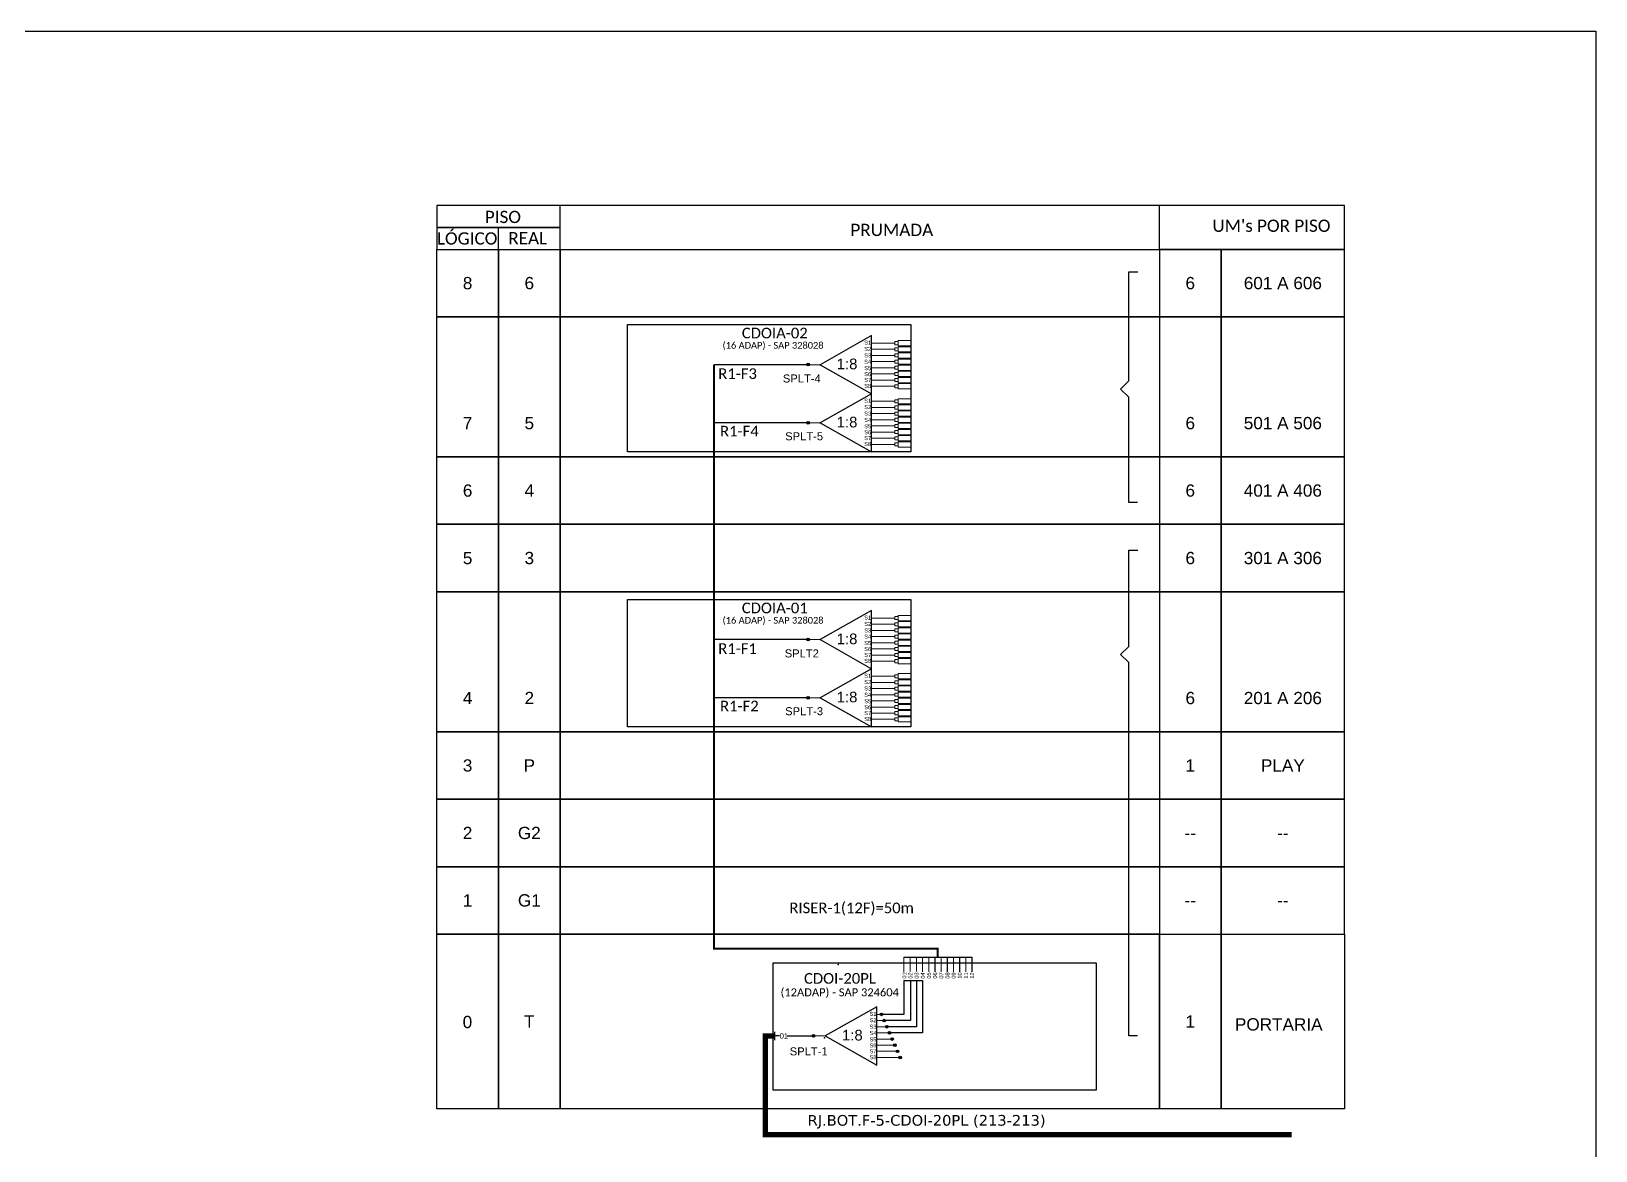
# Model space of a CAD drawing. Header units: millimetres. Extents: x 3898 to 4492, y 1279 to 1699.
# Drawn here: x 4198.3 to 4491.6, y 1489.2 to 1699.1 of the extents above; entities that cross this region are included whole.
import ezdxf
from ezdxf.enums import TextEntityAlignment as Align

# ---------------------------------------------------------------- set-up
doc = ezdxf.new("R2010")
doc.units = ezdxf.units.MM
doc.layers.add('40.1-ETIQUETAS', color=1, linetype='Continuous', lineweight=20)
doc.styles.add('ARIAL', font='arial.ttf')
doc.styles.add('siredit', font='verdana.ttf')
doc.styles.add('WMF-Calibri0', font='calibri.ttf')
doc.linetypes.add('RESERVA', pattern='A,0.5,-0.15,["RESERVA",Standard,S=0.18,R=0,X=0,Y=-0.1],-1.3', length=1.95)

# ---------------------------------------------------------------- blocks, each defined once
blk = doc.blocks.new('SPLT_1-8_DIV_DIR')
h = blk.add_hatch(color=3)
h.dxf.hatch_style = 1
edge = h.paths.add_edge_path()
edge.add_arc((12.77, 4.04), 0.242, 0, 360)
h = blk.add_hatch(color=3)
h.dxf.hatch_style = 1
edge = h.paths.add_edge_path()
edge.add_arc((13.27, 2.88), 0.242, 0, 360)
h = blk.add_hatch(color=3)
h.dxf.hatch_style = 1
edge = h.paths.add_edge_path()
edge.add_arc((13.77, 1.73), 0.242, 0, 360)
h = blk.add_hatch(color=3)
h.dxf.hatch_style = 1
edge = h.paths.add_edge_path()
edge.add_arc((14.27, 0.58), 0.242, 0, 360)
h = blk.add_hatch(color=3)
h.dxf.hatch_style = 1
edge = h.paths.add_edge_path()
edge.add_arc((14.77, -0.58), 0.242, 0, 360)
h = blk.add_hatch(color=3)
h.dxf.hatch_style = 1
edge = h.paths.add_edge_path()
edge.add_arc((15.27, -1.73), 0.242, 0, 360)
h = blk.add_hatch(color=3)
h.dxf.hatch_style = 1
edge = h.paths.add_edge_path()
edge.add_arc((15.77, -2.88), 0.242, 0, 360)
h = blk.add_hatch(color=3)
h.dxf.hatch_style = 1
edge = h.paths.add_edge_path()
edge.add_arc((16.27, -4.04), 0.242, 0, 360)
at = {"color": 1}
blk.add_lwpolyline([(11.89, 5.45), (2.22, 0), (11.89, -5.45), (11.89, 5.45)], dxfattribs=at)
at = {"color": 7, "lineweight": 0}
for points in [[(12.77, 4.04), (11.89, 4.04)], [(11.89, 2.88), (13.27, 2.88)], [(11.89, 1.73), (13.77, 1.73)], [(11.89, 0.58), (14.27, 0.58)], [(11.89, -0.58), (14.77, -0.58)], [(11.89, -1.73), (15.27, -1.73)], [(11.89, -2.88), (15.77, -2.88)], [(11.89, -4.04), (16.27, -4.04)]]:
    blk.add_lwpolyline(points, dxfattribs=at)
at = {"color": 1, "lineweight": 0}
blk.add_lwpolyline([(2.22, 0), (0, 0)], dxfattribs=at)
at = {"color": 3}
for centre in [(12.77, 4.04), (13.27, 2.88), (13.77, 1.73), (14.27, 0.58), (14.77, -0.58), (15.27, -1.73), (15.77, -2.88), (16.27, -4.04)]:
    blk.add_circle(centre, 0.242, dxfattribs=at)
at = {"color": 1, "style": 'ARIAL'}
for s, height, p in [('S1', 0.75, (10.52, 3.77)), ('S2', 0.75, (10.52, 2.58)), ('1:8', 2, (5.35, -0.85)), ('S3', 0.75, (10.52, 1.37)), ('S4', 0.75, (10.52, 0.19)), ('S5', 0.75, (10.52, -1.02)), ('S6', 0.75, (10.52, -2.14)), ('S7', 0.75, (10.52, -3.24)), ('S8', 0.75, (10.52, -4.36))]:
    blk.add_text(s, height=height, dxfattribs=at).set_placement(p)
blk = doc.blocks.new('LEG_64ADAP_ESQ')
blk.add_point((0, 0))
at = {"color": 1, "style": 'WMF-Calibri0', "flags": 4}
blk.add_attdef('CDO', (-4.08, -3.61), '', height=2, dxfattribs=at)
blk.add_attdef('MODELO', text='', height=1.5, dxfattribs=at).set_placement((-1.47, -5.97), align=Align.CENTER)
blk = doc.blocks.new('SPLT_1-8_SC-APC')
at = {"color": 1}
blk.add_lwpolyline([(-7.37, -2.1), (-17.04, -7.55), (-7.37, -13), (-7.37, -2.1)], dxfattribs=at)
at = {"color": 3, "lineweight": 0}
for points in [[(-2.99, -3.51), (-7.37, -3.51)], [(-7.37, -4.66), (-2.99, -4.66)], [(-7.37, -5.82), (-2.99, -5.82)], [(-2.41, -3.02), (-2.41, -4)], [(-2.41, -3.02), (0, -3.02)], [(-2.41, -4), (0, -4)], [(-2.41, -4.17), (-2.41, -5.16)], [(-2.41, -4.17), (0, -4.17)], [(-2.41, -5.16), (0, -5.16)], [(-2.41, -5.32), (-2.41, -6.31)], [(-2.41, -5.32), (0, -5.32)], [(-7.37, -6.97), (-2.99, -6.97)], [(-7.37, -8.12), (-2.99, -8.12)], [(-2.41, -6.31), (0, -6.31)], [(-2.41, -6.48), (-2.41, -7.46)], [(-2.41, -6.48), (0, -6.48)], [(-2.41, -7.46), (0, -7.46)], [(-2.41, -7.63), (-2.41, -8.62)], [(-2.41, -7.63), (0, -7.63)], [(-2.41, -8.62), (0, -8.62)], [(-2.41, -8.78), (-2.41, -9.77)], [(-2.41, -8.78), (0, -8.78)], [(-7.37, -9.28), (-2.99, -9.28)], [(-7.37, -10.43), (-2.99, -10.43)], [(-7.37, -11.58), (-2.99, -11.58)], [(-2.41, -9.77), (0, -9.77)], [(-2.41, -9.94), (-2.41, -10.92)], [(-2.41, -9.94), (0, -9.94)], [(-2.41, -10.92), (0, -10.92)], [(-2.41, -11.09), (-2.41, -12.08)], [(-2.41, -11.09), (0, -11.09)], [(-2.41, -12.08), (0, -12.08)]]:
    blk.add_lwpolyline(points, dxfattribs=at)
for points in [[(-2.99, -3.22), (-2.41, -3.22), (-2.41, -3.8), (-2.99, -3.8)], [(-2.99, -4.38), (-2.41, -4.38), (-2.41, -4.95), (-2.99, -4.95)], [(-2.99, -5.53), (-2.41, -5.53), (-2.41, -6.1), (-2.99, -6.1)], [(-2.99, -6.68), (-2.41, -6.68), (-2.41, -7.26), (-2.99, -7.26)], [(-2.99, -7.84), (-2.41, -7.84), (-2.41, -8.41), (-2.99, -8.41)], [(-2.99, -8.99), (-2.41, -8.99), (-2.41, -9.56), (-2.99, -9.56)], [(-2.99, -10.14), (-2.41, -10.14), (-2.41, -10.72), (-2.99, -10.72)], [(-2.99, -11.3), (-2.41, -11.3), (-2.41, -11.87), (-2.99, -11.87)]]:
    blk.add_lwpolyline(points, close=True, dxfattribs=at)
at = {"color": 1, "lineweight": 0}
blk.add_lwpolyline([(-17.04, -7.55), (-19.26, -7.55)], dxfattribs=at)
at = {"color": 1, "style": 'ARIAL'}
for s, height, p in [('S1', 0.75, (-8.74, -3.78)), ('S2', 0.75, (-8.74, -4.97)), ('S3', 0.75, (-8.74, -6.18)), ('1:8', 2, (-13.91, -8.4)), ('S4', 0.75, (-8.74, -7.36)), ('S5', 0.75, (-8.74, -8.57)), ('S6', 0.75, (-8.74, -9.69)), ('S7', 0.75, (-8.74, -10.78)), ('S8', 0.75, (-8.74, -11.9))]:
    blk.add_text(s, height=height, dxfattribs=at).set_placement(p)
blk = doc.blocks.new('LEG_CDOIA12_C-SPLT_ESQ')
blk.add_point((0, 0))
at = {"color": 0, "style": 'WMF-Calibri0', "flags": 4}
blk.add_attdef('CDO', (-14.65, 4.94), '', height=2, dxfattribs=at)
blk.add_attdef('MODELO', text='', height=1.5, dxfattribs=at).set_placement((-13.55, 3.01), align=Align.CENTER)
at = {"style": 'ARIAL', "flags": 4}
blk.add_attdef('SPLITAGEM', text='', height=1.5, dxfattribs=at).set_placement((-17.48, -2.66), align=Align.CENTER)
blk = doc.blocks.new('SPLITTER_')
blk.add_point((0, 0))
at = {"style": 'ARIAL', "flags": 4}
blk.add_attdef('SPLT', (0, -3.26), '', height=1.5, dxfattribs=at)

msp = doc.modelspace()

# ---------------------------------------------------------------- hatches: boundary and pattern name
h = msp.add_hatch(color=3)
h.dxf.hatch_style = 1
edge = h.paths.add_edge_path()
edge.add_arc((4343.94, 1636.58), 0.256, 0, 360)
h = msp.add_hatch(color=3)
h.dxf.hatch_style = 1
edge = h.paths.add_edge_path()
edge.add_arc((4343.94, 1625.68), 0.256, 0, 360)
h = msp.add_hatch(color=3)
h.dxf.hatch_style = 1
edge = h.paths.add_edge_path()
edge.add_arc((4343.94, 1585.05), 0.256, 0, 360)
h = msp.add_hatch(color=3)
h.dxf.hatch_style = 1
edge = h.paths.add_edge_path()
edge.add_arc((4343.94, 1574.15), 0.256, 0, 360)
h = msp.add_hatch(color=3)
h.dxf.hatch_style = 1
edge = h.paths.add_edge_path()
edge.add_arc((4344.92, 1510.75), 0.256, 0, 360)

# ---------------------------------------------------------------- linework, layer by layer
at = {"color": 1}
for p, q in [((4337.4, 1524.45), (4397.92, 1524.45)), ((4397.92, 1524.45), (4397.92, 1500.56)), ((4397.92, 1500.56), (4337.4, 1500.56))]:
    msp.add_line(p, q, dxfattribs=at)
for points in [[(3897.56, 1699.06), (4491.56, 1699.06), (4491.56, 1279.06), (3897.56, 1279.06)], [(4274.3, 1658.18), (4285.88, 1658.18), (4285.88, 1645.54), (4274.3, 1645.54)], [(4285.88, 1658.18), (4297.45, 1658.18), (4297.45, 1645.54), (4285.88, 1645.54)], [(4297.45, 1658.18), (4409.76, 1658.18), (4409.76, 1645.54), (4297.45, 1645.54)], [(4421.33, 1658.18), (4409.76, 1658.18), (4409.76, 1645.54), (4421.33, 1645.54)], [(4444.48, 1658.18), (4421.33, 1658.18), (4421.33, 1645.54), (4444.48, 1645.54)], [(4274.3, 1645.54), (4285.88, 1645.54), (4285.88, 1619.3), (4274.3, 1619.3)], [(4285.88, 1645.54), (4297.45, 1645.54), (4297.45, 1619.3), (4285.88, 1619.3)], [(4297.45, 1645.54), (4409.76, 1645.54), (4409.76, 1619.3), (4297.45, 1619.3)], [(4421.33, 1645.54), (4409.76, 1645.54), (4409.76, 1619.3), (4421.33, 1619.3)], [(4444.48, 1645.54), (4421.33, 1645.54), (4421.33, 1619.3), (4444.48, 1619.3)], [(4274.3, 1619.3), (4285.88, 1619.3), (4285.88, 1606.65), (4274.3, 1606.65)], [(4285.88, 1619.3), (4297.45, 1619.3), (4297.45, 1606.65), (4285.88, 1606.65)], [(4297.45, 1619.3), (4409.76, 1619.3), (4409.76, 1606.65), (4297.45, 1606.65)], [(4421.33, 1619.3), (4409.76, 1619.3), (4409.76, 1606.65), (4421.33, 1606.65)], [(4444.48, 1619.3), (4421.33, 1619.3), (4421.33, 1606.65), (4444.48, 1606.65)], [(4274.3, 1606.65), (4285.88, 1606.65), (4285.88, 1594.01), (4274.3, 1594.01)], [(4285.88, 1606.65), (4297.45, 1606.65), (4297.45, 1594.01), (4285.88, 1594.01)], [(4297.45, 1606.65), (4409.76, 1606.65), (4409.76, 1594.01), (4297.45, 1594.01)], [(4421.33, 1606.65), (4409.76, 1606.65), (4409.76, 1594.01), (4421.33, 1594.01)], [(4444.48, 1606.65), (4421.33, 1606.65), (4421.33, 1594.01), (4444.48, 1594.01)], [(4274.3, 1594.01), (4285.88, 1594.01), (4285.88, 1567.77), (4274.3, 1567.77)], [(4285.88, 1594.01), (4297.45, 1594.01), (4297.45, 1567.77), (4285.88, 1567.77)], [(4297.45, 1594.01), (4409.76, 1594.01), (4409.76, 1567.77), (4297.45, 1567.77)], [(4421.33, 1594.01), (4409.76, 1594.01), (4409.76, 1567.77), (4421.33, 1567.77)], [(4444.48, 1594.01), (4421.33, 1594.01), (4421.33, 1567.77), (4444.48, 1567.77)], [(4274.3, 1567.77), (4285.88, 1567.77), (4285.88, 1555.13), (4274.3, 1555.13)], [(4285.88, 1567.77), (4297.45, 1567.77), (4297.45, 1555.13), (4285.88, 1555.13)], [(4297.45, 1567.77), (4409.76, 1567.77), (4409.76, 1555.13), (4297.45, 1555.13)], [(4421.33, 1567.77), (4409.76, 1567.77), (4409.76, 1555.13), (4421.33, 1555.13)], [(4444.48, 1567.77), (4421.33, 1567.77), (4421.33, 1555.13), (4444.48, 1555.13)], [(4274.3, 1555.13), (4285.88, 1555.13), (4285.88, 1542.48), (4274.3, 1542.48)], [(4285.88, 1555.13), (4297.45, 1555.13), (4297.45, 1542.48), (4285.88, 1542.48)], [(4297.45, 1555.13), (4409.76, 1555.13), (4409.76, 1542.48), (4297.45, 1542.48)], [(4421.33, 1555.13), (4409.76, 1555.13), (4409.76, 1542.48), (4421.33, 1542.48)], [(4444.48, 1555.13), (4421.33, 1555.13), (4421.33, 1542.48), (4444.48, 1542.48)], [(4274.3, 1542.48), (4285.88, 1542.48), (4285.88, 1529.84), (4274.3, 1529.84)], [(4285.88, 1542.48), (4297.45, 1542.48), (4297.45, 1529.84), (4285.88, 1529.84)], [(4297.45, 1542.48), (4409.76, 1542.48), (4409.76, 1529.84), (4297.45, 1529.84)], [(4421.33, 1542.48), (4409.76, 1542.48), (4409.76, 1529.84), (4421.33, 1529.84)], [(4444.48, 1542.48), (4421.33, 1542.48), (4421.33, 1529.84), (4444.48, 1529.84)], [(4274.3, 1529.84), (4285.88, 1529.84), (4285.88, 1497.09), (4274.3, 1497.09)], [(4285.88, 1529.84), (4297.45, 1529.84), (4297.45, 1497.09), (4285.88, 1497.09)], [(4297.45, 1529.84), (4409.76, 1529.84), (4409.76, 1497.09), (4297.45, 1497.09)], [(4409.76, 1529.84), (4421.33, 1529.84), (4421.33, 1497.09), (4409.76, 1497.09)], [(4421.33, 1529.84), (4444.48, 1529.84), (4444.48, 1497.09), (4421.33, 1497.09)]]:
    msp.add_lwpolyline(points, close=True)
at = {"color": 0}
for points in [[(4274.3, 1662.3), (4297.45, 1662.3), (4297.45, 1666.41), (4274.3, 1666.41)], [(4274.3, 1658.18), (4297.45, 1658.18), (4297.45, 1662.3), (4274.3, 1662.3)]]:
    msp.add_lwpolyline(points, close=True, dxfattribs=at)
for points in [[(4297.38, 1658.18), (4444.48, 1658.18), (4444.48, 1666.41), (4297.38, 1666.41), (4297.38, 1666.41), (4297.38, 1662.3)], [(4409.76, 1658.18), (4409.76, 1666.41)], [(4285.88, 1658.18), (4285.88, 1662.3)]]:
    msp.add_lwpolyline(points)
at = {"color": 3}
for points in [[(4405.69, 1610.75), (4404.04, 1610.75), (4404.04, 1630.51), (4402.47, 1632.01), (4404.04, 1633.52), (4404.05, 1653.97), (4405.7, 1653.97)], [(4405.69, 1510.75), (4404.04, 1510.75), (4404.04, 1580.76), (4402.47, 1582.27), (4404.04, 1583.77), (4404.05, 1601.79), (4405.7, 1601.79)], [(4338.53, 1510.77), (4337.63, 1510.77)], [(4340, 1510.77), (4344.92, 1510.75)]]:
    msp.add_lwpolyline(points, dxfattribs=at)
at = {"color": 1}
for points in [[(4363.19, 1620.22), (4363.19, 1620.22), (4363.19, 1620.22), (4310.06, 1620.22), (4310.06, 1644.11), (4310.06, 1644.11)], [(4363.19, 1568.69), (4363.19, 1568.69), (4363.19, 1568.69), (4310.06, 1568.69), (4310.06, 1592.58), (4310.06, 1592.58)], [(4373.87, 1500.56), (4373.87, 1500.56), (4373.87, 1500.56), (4337.4, 1500.56), (4337.4, 1524.45), (4337.4, 1524.45)], [(4337.63, 1511.55), (4337.63, 1509.99)]]:
    msp.add_lwpolyline(points, dxfattribs=at)
for points in [[(4310.06, 1644.11), (4363.19, 1644.11), (4363.19, 1620.22), (4310.06, 1620.22)], [(4310.06, 1592.58), (4363.19, 1592.58), (4363.19, 1568.69), (4310.06, 1568.69)]]:
    msp.add_lwpolyline(points, close=True, dxfattribs=at)
at = {"color": 6, "const_width": 0.4}
msp.add_lwpolyline([(4326.28, 1636.56), (4326.28, 1527.12), (4368.21, 1527.12), (4368.21, 1525.51)], dxfattribs=at)
at = {"color": 6}
for points in [[(4343.93, 1636.56), (4326.28, 1636.56)], [(4343.93, 1625.66), (4326.39, 1625.66)], [(4343.93, 1585.03), (4326.28, 1585.03)], [(4343.93, 1574.13), (4326.39, 1574.13)], [(4361.89, 1525.51), (4374.62, 1525.51)], [(4369.99, 1525.51), (4369.99, 1522.8)], [(4372.31, 1525.51), (4372.31, 1522.8)], [(4374.62, 1525.51), (4374.62, 1522.8)], [(4361.89, 1521.16), (4361.89, 1514.79), (4357.69, 1514.79)], [(4363.12, 1521.16), (4363.12, 1513.63), (4358.19, 1513.63)], [(4364.21, 1521.16), (4364.21, 1512.48), (4358.69, 1512.48)], [(4365.37, 1521.16), (4365.37, 1511.33), (4359.19, 1511.33)], [(4361.89, 1521.16), (4365.37, 1521.16)]]:
    msp.add_lwpolyline(points, dxfattribs=at)
at = {"color": 6, "lineweight": 0}
for points in [[(4361.89, 1525.51), (4361.89, 1522.63)], [(4363.05, 1525.51), (4363.05, 1522.81)], [(4364.21, 1525.51), (4364.21, 1522.81)], [(4365.37, 1525.51), (4365.37, 1522.8)], [(4366.52, 1525.51), (4366.52, 1522.8)], [(4368.84, 1525.51), (4368.84, 1522.8)], [(4371.15, 1525.51), (4371.15, 1522.8)], [(4373.46, 1525.51), (4373.46, 1522.8)]]:
    msp.add_lwpolyline(points, dxfattribs=at)
at = {"color": 6, "linetype": 'RESERVA', "ltscale": 3}
msp.add_lwpolyline([(4367.68, 1525.51), (4367.68, 1522.8)], dxfattribs=at)
at = {"color": 1, "const_width": 1}
msp.add_lwpolyline([(4337.63, 1510.77), (4335.92, 1510.77), (4335.92, 1492.26), (4434.57, 1492.26)], dxfattribs=at)
at = {"color": 3}
for centre in [(4343.94, 1636.58), (4343.94, 1625.68), (4343.94, 1585.05), (4343.94, 1574.15), (4344.92, 1510.75)]:
    msp.add_circle(centre, 0.256, dxfattribs=at)

# ---------------------------------------------------------------- block references
ref = msp.add_blockref('LEG_CDOIA12_C-SPLT_ESQ', (4346.15, 1636.56))
ref.add_attrib('CDO', 'CDOIA-02', (4331.5, 1641.5), dxfattribs={"color": 1, "height": 2, "style": 'WMF-Calibri0'})
ref.add_attrib('MODELO', '(16 ADAP) - SAP 328028', dxfattribs={"color": 1, "height": 1.25, "style": 'WMF-Calibri0'}).set_placement((4337.35, 1639.57), align=Align.CENTER)
ref.add_attrib('SPLITAGEM', 'SPLT-4', dxfattribs={"height": 1.5, "style": 'ARIAL'}).set_placement((4342.74, 1633.23), align=Align.CENTER)
for p in [(4363.19, 1644.11), (4363.19, 1633.21), (4363.19, 1592.58), (4363.19, 1581.68)]:
    msp.add_blockref('SPLT_1-8_SC-APC', p, dxfattribs=at)
ref = msp.add_blockref('SPLITTER_', (4346.15, 1625.66), dxfattribs=dict(xscale=-1))
ref.add_attrib('SPLT', 'SPLT-5', (4339.62, 1622.4), dxfattribs={"height": 1.5, "style": 'ARIAL'})
ref = msp.add_blockref('LEG_CDOIA12_C-SPLT_ESQ', (4346.15, 1585.03))
ref.add_attrib('CDO', 'CDOIA-01', (4331.5, 1589.97), dxfattribs={"color": 1, "height": 2, "style": 'WMF-Calibri0'})
ref.add_attrib('MODELO', '(16 ADAP) - SAP 328028', dxfattribs={"color": 1, "height": 1.25, "style": 'WMF-Calibri0'}).set_placement((4337.35, 1588.04), align=Align.CENTER)
ref.add_attrib('SPLITAGEM', 'SPLT2', dxfattribs={"height": 1.5, "style": 'ARIAL'}).set_placement((4342.74, 1581.7), align=Align.CENTER)
ref = msp.add_blockref('SPLITTER_', (4346.15, 1574.13), dxfattribs=dict(xscale=-1))
ref.add_attrib('SPLT', 'SPLT-3', (4339.62, 1570.87), dxfattribs={"height": 1.5, "style": 'ARIAL'})
ref = msp.add_blockref('LEG_64ADAP_ESQ', (4349.54, 1524.15))
ref.add_attrib('CDO', 'CDOI-20PL', (4343.15, 1520.54), dxfattribs={"color": 1, "height": 2, "style": 'WMF-Calibri0'})
ref.add_attrib('MODELO', '(12ADAP) - SAP 324604', dxfattribs={"color": 1, "height": 1.5, "style": 'WMF-Calibri0'}).set_placement((4349.85, 1518.18), align=Align.CENTER)
msp.add_blockref('SPLT_1-8_DIV_DIR', (4344.92, 1510.75))
ref = msp.add_blockref('SPLITTER_', (4347.01, 1510.37), dxfattribs=dict(xscale=-1))
ref.add_attrib('SPLT', 'SPLT-1', (4340.48, 1507.11), dxfattribs={"height": 1.5, "style": 'ARIAL'})

# ---------------------------------------------------------------- texts
at = {"color": 0, "style": 'WMF-Calibri0'}
for s, p in [('     PISO', (4279.27, 1663.11)), ('PRUMADA', (4351.85, 1660.68)), ("UM's POR PISO", (4419.71, 1661.46)), ('  LÓGICO', (4272.72, 1659.08)), ('    REAL', (4284.48, 1659.13))]:
    msp.add_text(s, height=2.3, dxfattribs=at).set_placement(p)
at = {"style": 'ARIAL'}
for s, height, p in [('8', 2.3, (4280.09, 1651.86)), ('6', 2.3, (4291.66, 1651.86)), ('6', 2.3, (4415.55, 1651.86)), ('601 A 606', 2.3, (4432.91, 1651.86)), ('7', 2.3, (4280.09, 1625.62)), ('5', 2.3, (4291.66, 1625.62)), ('6', 2.3, (4415.55, 1625.62)), ('501 A 506', 2.3, (4432.91, 1625.62)), ('6', 2.3, (4280.09, 1612.98)), ('4', 2.3, (4291.66, 1612.98)), ('6', 2.3, (4415.55, 1612.98)), ('401 A 406', 2.3, (4432.91, 1612.98)), ('5', 2.3, (4280.09, 1600.33)), ('3', 2.3, (4291.66, 1600.33)), ('6', 2.3, (4415.55, 1600.33)), ('301 A 306', 2.3, (4432.91, 1600.33)), ('4', 2.3, (4280.09, 1574.09)), ('2', 2.3, (4291.66, 1574.09)), ('6', 2.3, (4415.55, 1574.09)), ('201 A 206', 2.3, (4432.91, 1574.09)), ('3', 2.3, (4280.09, 1561.45)), ('P', 2.3, (4291.66, 1561.45)), ('1', 2.3, (4415.55, 1561.45)), ('PLAY', 2.3, (4432.91, 1561.45)), ('2', 2.3, (4280.09, 1548.8)), ('G2', 2.3, (4291.66, 1548.8)), ('--', 2.3, (4415.55, 1548.8)), ('--', 2.3, (4432.91, 1548.8)), ('1', 2.3, (4280.09, 1536.16)), ('G1', 2.3, (4291.66, 1536.16)), ('--', 2.3, (4415.55, 1536.16)), ('--', 2.3, (4432.91, 1536.16)), ('0', 2.3, (4280.06, 1513.37)), ('T', 2.3, (4291.66, 1513.46)), ('1', 2.3, (4415.55, 1513.46)), ('PORTARIA', 2.3, (4432.14, 1512.92)), ('01', 1, (4339.38, 1510.77))]:
    msp.add_text(s, height=height, dxfattribs=at).set_placement(p, align=Align.MIDDLE_CENTER)
at = {"color": 6, "style": 'WMF-Calibri0'}
for s, p in [('R1-F3', (4327.08, 1633.89)), ('R1-F4', (4327.42, 1623.11)), ('R1-F1', (4327.08, 1582.36)), ('R1-F2', (4327.42, 1571.58)), ('RISER-1(12F)=50m', (4340.41, 1533.75))]:
    msp.add_text(s, height=2, dxfattribs=at).set_placement(p)
at = {"style": 'ARIAL'}
for s, p in [('01', (4361.95, 1522.08)), ('02', (4363.11, 1522.08)), ('03', (4364.26, 1522.08)), ('04', (4365.42, 1522.08)), ('05', (4366.58, 1522.08)), ('06', (4367.73, 1522.08)), ('07', (4368.89, 1522.08)), ('08', (4370.05, 1522.08)), ('09', (4371.2, 1522.08)), ('10', (4372.36, 1522.08)), ('11', (4373.52, 1522.08)), ('12', (4374.67, 1522.08))]:
    msp.add_text(s, height=0.75, rotation=90, dxfattribs=at).set_placement(p, align=Align.MIDDLE_CENTER)
at = {"layer": '40.1-ETIQUETAS', "insert": (4343.82, 1499.27), "char_height": 2, "width": 54.5384, "attachment_point": 1, "style": 'siredit'}
msp.add_mtext('\\PRJ.BOT.F-5-CDOI-20PL (213-213)', dxfattribs=at)

doc.saveas('drawing.dxf')
